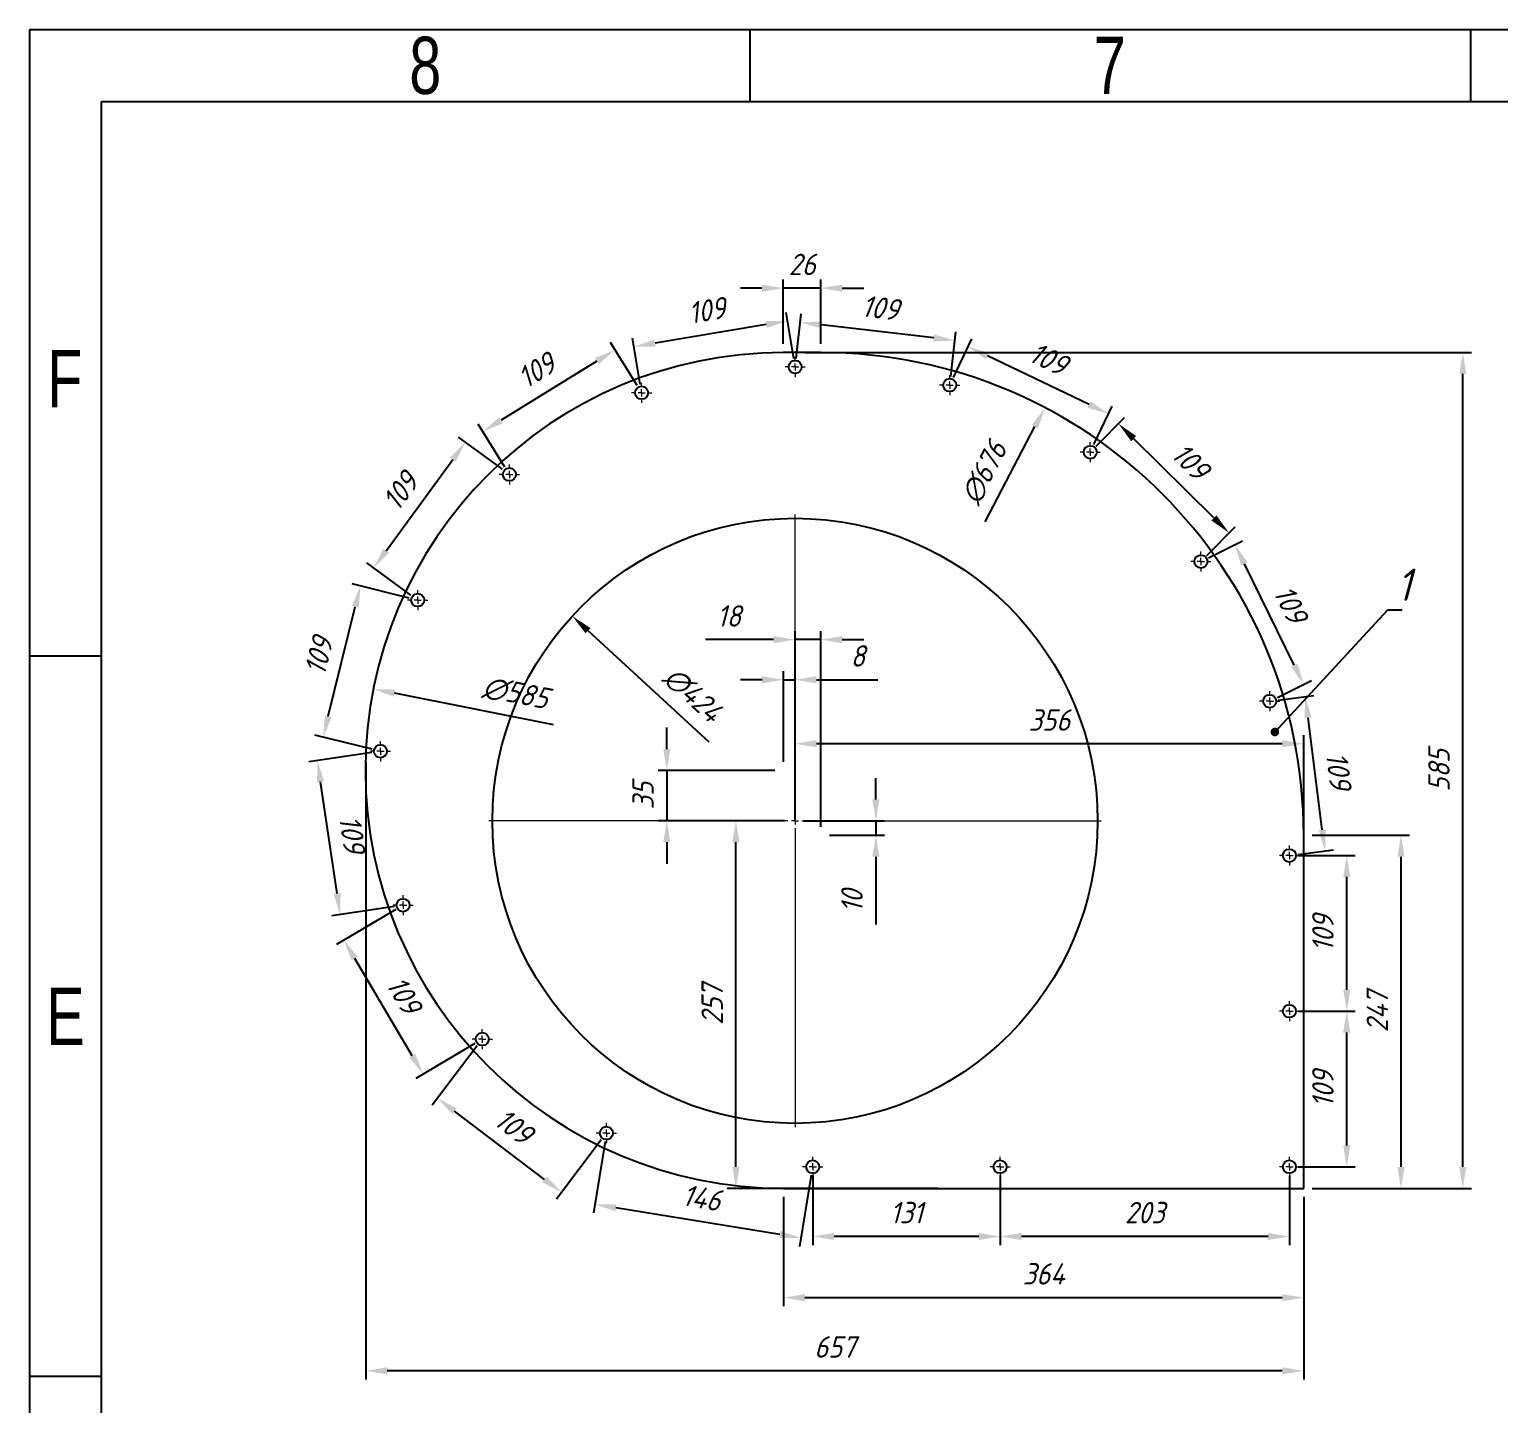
# Model space of a CAD drawing. Header units: millimetres. Extents: x -2169 to 6000, y -2300 to 596.
# Drawn here: x 1963 to 2992, y -367 to 596 of the extents above; entities that cross this region are included whole.
import ezdxf

# ---------------------------------------------------------------- set-up
doc = ezdxf.new("R2010")
doc.units = ezdxf.units.MM
doc.header["$PDSIZE"] = -1
doc.linetypes.add('SLD-Solid', pattern=[0])
doc.styles.add('GENISO', font='geniso.shx', dxfattribs={"oblique": 15})
doc.styles.add('SLDTEXTSTYLE0', font='TXT', dxfattribs={"width": 0.75})
doc.dimstyles.new('Scale', dxfattribs={"dimscale": 6, "dimtxt": 2.5, "dimasz": 2.5, "dimexe": 1, "dimexo": 1, "dimgap": 1.524, "dimtad": 1, "dimdec": 0, "dimzin": 0, "dimtxsty": 'GENISO', "dimcen": 2.5, "dimclrd": 1, "dimclre": 1, "dimclrt": 7, "dimadec": 0, "dimazin": 0, "dimtfac": 1, "dimtdec": 0, "dimtmove": 0, "dimatfit": 3, "dimfxl": 1, "dimtzin": 0, "dimlwd": -1, "dimlwe": -1, "dimarcsym": 0})
doc.dimstyles.new('Scale 1B2', dxfattribs={"dimscale": 6, "dimtxt": 2.5, "dimasz": 2.5, "dimexe": 1, "dimexo": 1, "dimgap": 1.524, "dimtad": 1, "dimdec": 0, "dimlfac": 0.5, "dimzin": 0, "dimtxsty": 'GENISO', "dimcen": 2.5, "dimclrd": 1, "dimclre": 1, "dimclrt": 7, "dimadec": 0, "dimazin": 0, "dimtfac": 1, "dimtdec": 0, "dimtmove": 0, "dimatfit": 3, "dimfxl": 1, "dimtzin": 0, "dimlwd": -1, "dimlwe": -1, "dimarcsym": 0})

# ---------------------------------------------------------------- blocks, each defined once
blk = doc.blocks.new('SW_CENTERMARKSYMBOL_0')
at = {"color": 0, "linetype": 'SLD-Solid', "lineweight": 0}
for p, q in [((-0.5, 0), (-0.7, 0)), ((0, 0), (-0.25, 0)), ((0, 0.5), (0, 0.7)), ((0, 0), (0, 0.25)), ((0, 0), (0, -0.25)), ((0, 0), (0.25, 0)), ((0.5, 0), (0.7, 0)), ((0, -0.5), (0, -0.7))]:
    blk.add_line(p, q, dxfattribs=at)
blk = doc.blocks.new('SW_CENTERMARKSYMBOL_1')
at = {"color": 0, "linetype": 'SLD-Solid', "lineweight": 0}
for p, q in [((-0.5, 0), (-0.7, 0)), ((0, 0), (-0.25, 0)), ((0, 0.5), (0, 0.7)), ((0, 0), (0, 0.25)), ((0, 0), (0, -0.25)), ((0, 0), (0.25, 0)), ((0.5, 0), (0.7, 0)), ((0, -0.5), (0, -0.7))]:
    blk.add_line(p, q, dxfattribs=at)
blk = doc.blocks.new('SW_CENTERMARKSYMBOL_2')
at = {"color": 0, "linetype": 'SLD-Solid', "lineweight": 0}
for p, q in [((-0.5, 0), (-0.7, 0)), ((0, 0), (-0.25, 0)), ((0, 0.5), (0, 0.7)), ((0, 0), (0, 0.25)), ((0, 0), (0, -0.25)), ((0, 0), (0.25, 0)), ((0.5, 0), (0.7, 0)), ((0, -0.5), (0, -0.7))]:
    blk.add_line(p, q, dxfattribs=at)
blk = doc.blocks.new('SW_CENTERMARKSYMBOL_3')
at = {"color": 0, "linetype": 'SLD-Solid', "lineweight": 0}
for p, q in [((-0.5, 0), (-0.7, 0)), ((0, 0), (-0.25, 0)), ((0, 0.5), (0, 0.7)), ((0, 0), (0, 0.25)), ((0, 0), (0, -0.25)), ((0, 0), (0.25, 0)), ((0.5, 0), (0.7, 0)), ((0, -0.5), (0, -0.7))]:
    blk.add_line(p, q, dxfattribs=at)
blk = doc.blocks.new('SW_CENTERMARKSYMBOL_4')
at = {"color": 0, "linetype": 'SLD-Solid', "lineweight": 0}
for p, q in [((-0.5, 0), (-0.7, 0)), ((0, 0), (-0.25, 0)), ((0, 0.5), (0, 0.7)), ((0, 0), (0, 0.25)), ((0, 0), (0, -0.25)), ((0, 0), (0.25, 0)), ((0.5, 0), (0.7, 0)), ((0, -0.5), (0, -0.7))]:
    blk.add_line(p, q, dxfattribs=at)
blk = doc.blocks.new('SW_CENTERMARKSYMBOL_5')
at = {"color": 0, "linetype": 'SLD-Solid', "lineweight": 0}
for p, q in [((-0.5, 0), (-0.7, 0)), ((0, 0), (-0.25, 0)), ((0, 0.5), (0, 0.7)), ((0, 0), (0, 0.25)), ((0, 0), (0, -0.25)), ((0, 0), (0.25, 0)), ((0.5, 0), (0.7, 0)), ((0, -0.5), (0, -0.7))]:
    blk.add_line(p, q, dxfattribs=at)
blk = doc.blocks.new('SW_CENTERMARKSYMBOL_6')
at = {"color": 0, "linetype": 'SLD-Solid', "lineweight": 0}
for p, q in [((-0.5, 0), (-0.7, 0)), ((0, 0), (-0.25, 0)), ((0, 0.5), (0, 0.7)), ((0, 0), (0, 0.25)), ((0, 0), (0, -0.25)), ((0, 0), (0.25, 0)), ((0.5, 0), (0.7, 0)), ((0, -0.5), (0, -0.7))]:
    blk.add_line(p, q, dxfattribs=at)
blk = doc.blocks.new('SW_CENTERMARKSYMBOL_7')
at = {"color": 0, "linetype": 'SLD-Solid', "lineweight": 0}
for p, q in [((-0.5, 0), (-0.7, 0)), ((0, 0), (-0.25, 0)), ((0, 0.5), (0, 0.7)), ((0, 0), (0, 0.25)), ((0, 0), (0, -0.25)), ((0, 0), (0.25, 0)), ((0.5, 0), (0.7, 0)), ((0, -0.5), (0, -0.7))]:
    blk.add_line(p, q, dxfattribs=at)
blk = doc.blocks.new('SW_CENTERMARKSYMBOL_8')
at = {"color": 0, "linetype": 'SLD-Solid', "lineweight": 0}
for p, q in [((-0.5, 0), (-0.7, 0)), ((0, 0), (-0.25, 0)), ((0, 0.5), (0, 0.7)), ((0, 0), (0, 0.25)), ((0, 0), (0, -0.25)), ((0, 0), (0.25, 0)), ((0.5, 0), (0.7, 0)), ((0, -0.5), (0, -0.7))]:
    blk.add_line(p, q, dxfattribs=at)
blk = doc.blocks.new('SW_CENTERMARKSYMBOL_9')
at = {"color": 0, "linetype": 'SLD-Solid', "lineweight": 0}
for p, q in [((-0.5, 0), (-0.7, 0)), ((0, 0), (-0.25, 0)), ((0, 0.5), (0, 0.7)), ((0, 0), (0, 0.25)), ((0, 0), (0, -0.25)), ((0, 0), (0.25, 0)), ((0.5, 0), (0.7, 0)), ((0, -0.5), (0, -0.7))]:
    blk.add_line(p, q, dxfattribs=at)
blk = doc.blocks.new('SW_CENTERMARKSYMBOL_10')
at = {"color": 0, "linetype": 'SLD-Solid', "lineweight": 0}
for p, q in [((-0.5, 0), (-0.7, 0)), ((0, 0), (-0.25, 0)), ((0, 0.5), (0, 0.7)), ((0, 0), (0, 0.25)), ((0, 0), (0, -0.25)), ((0, 0), (0.25, 0)), ((0.5, 0), (0.7, 0)), ((0, -0.5), (0, -0.7))]:
    blk.add_line(p, q, dxfattribs=at)
blk = doc.blocks.new('SW_CENTERMARKSYMBOL_11')
at = {"color": 0, "linetype": 'SLD-Solid', "lineweight": 0}
for p, q in [((-0.5, 0), (-0.7, 0)), ((0, 0), (-0.25, 0)), ((0, 0.5), (0, 0.7)), ((0, 0), (0, 0.25)), ((0, 0), (0, -0.25)), ((0, 0), (0.25, 0)), ((0.5, 0), (0.7, 0)), ((0, -0.5), (0, -0.7))]:
    blk.add_line(p, q, dxfattribs=at)
blk = doc.blocks.new('SW_CENTERMARKSYMBOL_12')
at = {"color": 0, "linetype": 'SLD-Solid', "lineweight": 0}
for p, q in [((-0.5, 0), (-0.7, 0)), ((0, 0), (-0.25, 0)), ((0, 0.5), (0, 0.7)), ((0, 0), (0, 0.25)), ((0, 0), (0, -0.25)), ((0, 0), (0.25, 0)), ((0.5, 0), (0.7, 0)), ((0, -0.5), (0, -0.7))]:
    blk.add_line(p, q, dxfattribs=at)
blk = doc.blocks.new('SW_CENTERMARKSYMBOL_13')
at = {"color": 0, "linetype": 'SLD-Solid', "lineweight": 0}
for p, q in [((-0.5, 0), (-0.7, 0)), ((0, 0), (-0.25, 0)), ((0, 0.5), (0, 0.7)), ((0, 0), (0, 0.25)), ((0, 0), (0, -0.25)), ((0, 0), (0.25, 0)), ((0.5, 0), (0.7, 0)), ((0, -0.5), (0, -0.7))]:
    blk.add_line(p, q, dxfattribs=at)
blk = doc.blocks.new('SW_CENTERMARKSYMBOL_14')
at = {"color": 0, "linetype": 'SLD-Solid', "lineweight": 0}
for p, q in [((-0.5, 0), (-0.7, 0)), ((0, 0), (-0.25, 0)), ((0, 0.5), (0, 0.7)), ((0, 0), (0, 0.25)), ((0, 0), (0, -0.25)), ((0, 0), (0.25, 0)), ((0.5, 0), (0.7, 0)), ((0, -0.5), (0, -0.7))]:
    blk.add_line(p, q, dxfattribs=at)
blk = doc.blocks.new('SW_CENTERMARKSYMBOL_15')
at = {"color": 0, "linetype": 'SLD-Solid', "lineweight": 0}
for p, q in [((-0.5, 0), (-0.7, 0)), ((0, 0), (-0.25, 0)), ((0, 0.5), (0, 0.7)), ((0, 0), (0, 0.25)), ((0, 0), (0, -0.25)), ((0, 0), (0.25, 0)), ((0.5, 0), (0.7, 0)), ((0, -0.5), (0, -0.7))]:
    blk.add_line(p, q, dxfattribs=at)
blk = doc.blocks.new('SW_CENTERMARKSYMBOL_16')
at = {"color": 0, "linetype": 'SLD-Solid', "lineweight": 0}
for p, q in [((-0.5, 0), (-0.7, 0)), ((0, 0), (-0.25, 0)), ((0, 0.5), (0, 0.7)), ((0, 0), (0, 0.25)), ((0, 0), (0, -0.25)), ((0, 0), (0.25, 0)), ((0.5, 0), (0.7, 0)), ((0, -0.5), (0, -0.7))]:
    blk.add_line(p, q, dxfattribs=at)
blk = doc.blocks.new('SW_CENTERMARKSYMBOL_17')
at = {"color": 0, "linetype": 'SLD-Solid', "lineweight": 0}
for p, q in [((0, 0.5), (0, 21.25)), ((-0.5, 0), (-21.25, 0)), ((0, 0), (-0.25, 0)), ((0, 0), (0, 0.25)), ((0, 0), (0, -0.25)), ((0, 0), (0.25, 0)), ((0.5, 0), (21.25, 0)), ((0, -0.5), (0, -21.25))]:
    blk.add_line(p, q, dxfattribs=at)
blk = doc.blocks.new('*D80')
at = {"color": 1, "transparency": 16777216}
blk.add_line((2438.6, 97.2), (2353.7, 175.3), dxfattribs=at)
blk.add_solid([(2355.4, 177.1), (2352, 173.4), (2342.7, 185.4)], dxfattribs=at)
at = {"layer": 'Defpoints', "color": 0, "transparency": 16777216}
for p in [(2342.7, 185.4), (2654.7, -101.5)]:
    blk.add_point(p, dxfattribs=at)
at = {"color": 7, "transparency": 16777216, "insert": (2427.1, 130.4), "char_height": 15, "attachment_point": 5, "rotation": 317.3971, "style": 'GENISO'}
blk.add_mtext('∅424', dxfattribs=at)
blk = doc.blocks.new('*D81')
at = {"color": 1, "transparency": 16777216}
for p, q in [((2490.6, -221.4), (2490.6, -298)), ((2854.9, -221.4), (2854.9, -298)), ((2839.9, -292), (2505.6, -292))]:
    blk.add_line(p, q, dxfattribs=at)
for points in [[(2505.6, -289.5), (2505.6, -294.5), (2490.6, -292)], [(2839.9, -289.5), (2839.9, -294.5), (2854.9, -292)]]:
    blk.add_solid(points, dxfattribs=at)
at = {"layer": 'Defpoints', "color": 0, "transparency": 16777216}
for p in [(2490.6, -215.4), (2854.9, -215.4), (2490.6, -292)]:
    blk.add_point(p, dxfattribs=at)
at = {"color": 7, "transparency": 16777216, "insert": (2672.8, -275.3), "char_height": 15, "attachment_point": 5, "style": 'GENISO'}
blk.add_mtext('364', dxfattribs=at)
blk = doc.blocks.new('*D82')
at = {"color": 1, "transparency": 16777216}
blk.add_line((2329.7, 109.3), (2218.3, 131.4), dxfattribs=at)
blk.add_solid([(2218.8, 133.9), (2217.8, 129), (2203.6, 134.3)], dxfattribs=at)
at = {"layer": 'Defpoints', "color": 0, "transparency": 16777216}
for p in [(2203.6, 134.3), (2777.7, 20.2)]:
    blk.add_point(p, dxfattribs=at)
at = {"color": 7, "transparency": 16777216, "insert": (2303, 131.5), "char_height": 15, "attachment_point": 5, "rotation": 348.7548, "style": 'GENISO'}
blk.add_mtext('∅585', dxfattribs=at)
blk = doc.blocks.new('*D83')
at = {"color": 1, "transparency": 16777216}
for p, q in [((2475.5, 415.1), (2460.5, 415.1)), ((2490.5, 376), (2490.5, 421.1)), ((2516.8, 415.1), (2490.5, 415.1)), ((2516.8, 376), (2516.8, 421.1)), ((2531.8, 415.1), (2546.8, 415.1))]:
    blk.add_line(p, q, dxfattribs=at)
for points in [[(2475.5, 417.6), (2475.5, 412.6), (2490.5, 415.1)], [(2531.8, 417.6), (2531.8, 412.6), (2516.8, 415.1)]]:
    blk.add_solid(points, dxfattribs=at)
at = {"layer": 'Defpoints', "color": 0, "transparency": 16777216}
for p in [(2490.5, 415.1), (2490.5, 370), (2516.8, 370)]:
    blk.add_point(p, dxfattribs=at)
at = {"color": 7, "transparency": 16777216, "insert": (2503.7, 431.7), "char_height": 15, "attachment_point": 5, "style": 'GENISO'}
blk.add_mtext('26', dxfattribs=at)
blk = doc.blocks.new('*D84')
at = {"color": 1, "transparency": 16777216}
blk.add_line((2631.8, 251.4), (2666.7, 318.1), dxfattribs=at)
blk.add_solid([(2664.5, 319.3), (2668.9, 316.9), (2673.7, 331.4)], dxfattribs=at)
at = {"layer": 'Defpoints', "color": 0, "transparency": 16777216}
for p in [(2673.7, 331.4), (2360, -267.7)]:
    blk.add_point(p, dxfattribs=at)
at = {"color": 7, "transparency": 16777216, "insert": (2631, 285.8), "char_height": 15, "attachment_point": 5, "rotation": 62.3678, "style": 'GENISO'}
blk.add_mtext('∅676', dxfattribs=at)
blk = doc.blocks.new('*D85')
at = {"color": 1, "transparency": 16777216}
for p, q in [((2860.9, 31.9), (2929, 31.9)), ((2923, 16.9), (2923, -200.4)), ((2860.9, -215.4), (2929, -215.4))]:
    blk.add_line(p, q, dxfattribs=at)
for points in [[(2920.5, 16.9), (2925.5, 16.9), (2923, 31.9)], [(2920.5, -200.4), (2925.5, -200.4), (2923, -215.4)]]:
    blk.add_solid(points, dxfattribs=at)
at = {"layer": 'Defpoints', "color": 0, "transparency": 16777216}
for p in [(2854.9, 31.9), (2854.9, -215.4), (2923, -215.4)]:
    blk.add_point(p, dxfattribs=at)
at = {"color": 7, "transparency": 16777216, "insert": (2906.4, -91.8), "char_height": 15, "attachment_point": 5, "rotation": 90, "style": 'GENISO'}
blk.add_mtext('247', dxfattribs=at)
blk = doc.blocks.new('*D86')
at = {"color": 1, "transparency": 16777216}
for p, q in [((2276.1, -115.7), (2244.7, -157.1)), ((2323.3, -209.1), (2260.3, -161.4)), ((2363, -181.5), (2331.6, -222.9))]:
    blk.add_line(p, q, dxfattribs=at)
for points in [[(2261.8, -159.4), (2258.8, -163.4), (2248.3, -152.3)], [(2324.8, -207.1), (2321.8, -211.1), (2335.2, -218.1)]]:
    blk.add_solid(points, dxfattribs=at)
at = {"layer": 'Defpoints', "color": 0, "transparency": 16777216}
for p in [(2279.7, -110.9), (2248.3, -152.3), (2366.6, -176.7)]:
    blk.add_point(p, dxfattribs=at)
at = {"color": 7, "transparency": 16777216, "insert": (2301.8, -172), "char_height": 15, "attachment_point": 5, "rotation": 322.8732, "style": 'GENISO'}
blk.add_mtext('109', dxfattribs=at)
blk = doc.blocks.new('*D87')
at = {"color": 1, "transparency": 16777216}
for p, q in [((2219.1, -20.2), (2177.7, -44.7)), ((2230.7, -122.5), (2190.5, -54.5)), ((2274.6, -113.9), (2233.1, -138.4))]:
    blk.add_line(p, q, dxfattribs=at)
for points in [[(2192.6, -53.3), (2188.3, -55.8), (2182.9, -41.6)], [(2232.8, -121.2), (2228.5, -123.7), (2238.3, -135.4)]]:
    blk.add_solid(points, dxfattribs=at)
at = {"layer": 'Defpoints', "color": 0, "transparency": 16777216}
for p in [(2224.3, -17.1), (2182.9, -41.6), (2279.7, -110.9)]:
    blk.add_point(p, dxfattribs=at)
at = {"color": 7, "transparency": 16777216, "insert": (2224.9, -80), "char_height": 15, "attachment_point": 5, "rotation": 300.5965, "style": 'GENISO'}
blk.add_mtext('109', dxfattribs=at)
blk = doc.blocks.new('*D88')
at = {"color": 1, "transparency": 16777216}
for p, q in [((2202.4, 89.9), (2158.3, 83.4)), ((2178, -8.8), (2166.5, 69.4)), ((2218.3, -18), (2174.3, -24.5))]:
    blk.add_line(p, q, dxfattribs=at)
for points in [[(2168.9, 69.8), (2164, 69), (2164.3, 84.2)], [(2180.5, -8.4), (2175.5, -9.1), (2180.2, -23.6)]]:
    blk.add_solid(points, dxfattribs=at)
at = {"layer": 'Defpoints', "color": 0, "transparency": 16777216}
for p in [(2164.3, 84.2), (2208.4, 90.7), (2224.3, -17.1)]:
    blk.add_point(p, dxfattribs=at)
at = {"color": 7, "transparency": 16777216, "insert": (2188.7, 32.7), "char_height": 15, "attachment_point": 5, "rotation": 278.3935, "style": 'GENISO'}
blk.add_mtext('109', dxfattribs=at)
blk = doc.blocks.new('*D89')
at = {"color": 1, "transparency": 16777216}
for p, q in [((2228.6, 198), (2188.6, 207.9)), ((2171.9, 115.2), (2190.8, 191.9)), ((2202.5, 92.2), (2162.5, 102))]:
    blk.add_line(p, q, dxfattribs=at)
for points in [[(2188.4, 192.5), (2193.2, 191.3), (2194.4, 206.4)], [(2169.5, 115.8), (2174.3, 114.6), (2168.3, 100.6)]]:
    blk.add_solid(points, dxfattribs=at)
at = {"layer": 'Defpoints', "color": 0, "transparency": 16777216}
for p in [(2194.4, 206.4), (2234.5, 196.6), (2208.4, 90.7)]:
    blk.add_point(p, dxfattribs=at)
at = {"color": 7, "transparency": 16777216, "insert": (2165.2, 157.5), "char_height": 15, "attachment_point": 5, "rotation": 76.1536, "style": 'GENISO'}
blk.add_mtext('109', dxfattribs=at)
blk = doc.blocks.new('*D90')
at = {"color": 1, "transparency": 16777216}
for p, q in [((2293.8, 288.2), (2263, 310.7)), ((2212.4, 231.2), (2259, 295)), ((2229.6, 200.1), (2198.8, 222.6))]:
    blk.add_line(p, q, dxfattribs=at)
for points in [[(2257, 296.5), (2261, 293.5), (2267.8, 307.1)], [(2210.4, 232.6), (2214.5, 229.7), (2203.6, 219.1)]]:
    blk.add_solid(points, dxfattribs=at)
at = {"layer": 'Defpoints', "color": 0, "transparency": 16777216}
for p in [(2267.8, 307.1), (2298.7, 284.6), (2234.5, 196.6)]:
    blk.add_point(p, dxfattribs=at)
at = {"color": 7, "transparency": 16777216, "insert": (2222.3, 272.9), "char_height": 15, "attachment_point": 5, "rotation": 53.9027, "style": 'GENISO'}
blk.add_mtext('109', dxfattribs=at)
blk = doc.blocks.new('*D91')
at = {"color": 1, "transparency": 16777216}
for p, q in [((2388.1, 347), (2369.5, 377)), ((2359.9, 364), (2292.9, 322.6)), ((2295.5, 289.7), (2276.9, 319.8))]:
    blk.add_line(p, q, dxfattribs=at)
for points in [[(2358.6, 366.2), (2361.3, 361.9), (2372.7, 371.9)], [(2291.5, 324.7), (2294.2, 320.5), (2280.1, 314.7)]]:
    blk.add_solid(points, dxfattribs=at)
at = {"layer": 'Defpoints', "color": 0, "transparency": 16777216}
for p in [(2391.3, 341.8), (2280.1, 314.7), (2298.7, 284.6)]:
    blk.add_point(p, dxfattribs=at)
at = {"color": 7, "transparency": 16777216, "insert": (2317.6, 357.5), "char_height": 15, "attachment_point": 5, "rotation": 31.7081, "style": 'GENISO'}
blk.add_mtext('109', dxfattribs=at)
blk = doc.blocks.new('*D92')
at = {"color": 1, "transparency": 16777216}
for p, q in [((2497.8, 365.8), (2492.4, 398.1)), ((2478.6, 389.7), (2400.7, 376.6)), ((2390.3, 347.8), (2384.9, 380))]:
    blk.add_line(p, q, dxfattribs=at)
for points in [[(2478.2, 392.1), (2479, 387.2), (2493.4, 392.1)], [(2400.2, 379.1), (2401.1, 374.1), (2385.9, 374.1)]]:
    blk.add_solid(points, dxfattribs=at)
at = {"layer": 'Defpoints', "color": 0, "transparency": 16777216}
for p in [(2385.9, 374.1), (2498.8, 359.9), (2391.3, 341.8)]:
    blk.add_point(p, dxfattribs=at)
at = {"color": 7, "transparency": 16777216, "insert": (2436.9, 399.5), "char_height": 15, "attachment_point": 5, "rotation": 9.5123, "style": 'GENISO'}
blk.add_mtext('109', dxfattribs=at)
blk = doc.blocks.new('*D93')
at = {"color": 1, "transparency": 16777216}
for p, q in [((2499.5, 365.8), (2503.1, 397)), ((2595.8, 380.2), (2517.3, 389.3)), ((2607.7, 353.2), (2611.4, 384.4))]:
    blk.add_line(p, q, dxfattribs=at)
for points in [[(2517.6, 391.8), (2517, 386.9), (2502.4, 391.1)], [(2596.1, 382.7), (2595.5, 377.7), (2610.7, 378.4)]]:
    blk.add_solid(points, dxfattribs=at)
at = {"layer": 'Defpoints', "color": 0, "transparency": 16777216}
for p in [(2502.4, 391.1), (2498.8, 359.9), (2607, 347.2)]:
    blk.add_point(p, dxfattribs=at)
at = {"color": 7, "transparency": 16777216, "insert": (2558.5, 401.3), "char_height": 15, "attachment_point": 5, "rotation": 353.3397, "style": 'GENISO'}
blk.add_mtext('109', dxfattribs=at)
blk = doc.blocks.new('*D94')
at = {"color": 1, "transparency": 16777216}
for p, q in [((2609.6, 352.6), (2622.4, 379.5)), ((2704.7, 333.5), (2633.4, 367.6)), ((2708, 305.7), (2720.8, 332.5))]:
    blk.add_line(p, q, dxfattribs=at)
for points in [[(2634.5, 369.8), (2632.3, 365.3), (2619.9, 374.1)], [(2705.7, 335.8), (2703.6, 331.3), (2718.2, 327.1)]]:
    blk.add_solid(points, dxfattribs=at)
at = {"layer": 'Defpoints', "color": 0, "transparency": 16777216}
for p in [(2619.9, 374.1), (2607, 347.2), (2705.4, 300.2)]:
    blk.add_point(p, dxfattribs=at)
at = {"color": 7, "transparency": 16777216, "insert": (2676.2, 365.6), "char_height": 15, "attachment_point": 5, "rotation": 334.4717, "style": 'GENISO'}
blk.add_mtext('109', dxfattribs=at)
blk = doc.blocks.new('*D95')
at = {"color": 1, "transparency": 16777216}
for p, q in [((2709.6, 304.5), (2729.4, 324.5)), ((2792, 254.2), (2735.8, 309.7)), ((2787.1, 227.9), (2806.9, 247.9))]:
    blk.add_line(p, q, dxfattribs=at)
for points in [[(2737.6, 311.5), (2734.1, 307.9), (2725.1, 320.2)], [(2793.8, 255.9), (2790.2, 252.4), (2802.7, 243.6)]]:
    blk.add_solid(points, dxfattribs=at)
at = {"layer": 'Defpoints', "color": 0, "transparency": 16777216}
for p in [(2725.1, 320.2), (2705.4, 300.2), (2782.9, 223.6)]:
    blk.add_point(p, dxfattribs=at)
at = {"color": 7, "transparency": 16777216, "insert": (2775.6, 293.8), "char_height": 15, "attachment_point": 5, "rotation": 315.3423, "style": 'GENISO'}
blk.add_mtext('109', dxfattribs=at)
blk = doc.blocks.new('*D96')
at = {"color": 1, "transparency": 16777216}
for p, q in [((2788.3, 226.3), (2812.1, 238)), ((2848.3, 151), (2813.4, 221.9)), ((2836.5, 128.5), (2860.3, 140.2))]:
    blk.add_line(p, q, dxfattribs=at)
for points in [[(2815.6, 223), (2811.1, 220.8), (2806.7, 235.4)], [(2850.5, 152.1), (2846, 149.9), (2854.9, 137.6)]]:
    blk.add_solid(points, dxfattribs=at)
at = {"layer": 'Defpoints', "color": 0, "transparency": 16777216}
for p in [(2806.7, 235.4), (2782.9, 223.6), (2831.1, 125.8)]:
    blk.add_point(p, dxfattribs=at)
at = {"color": 7, "transparency": 16777216, "insert": (2845.7, 193.8), "char_height": 15, "attachment_point": 5, "rotation": 296.2139, "style": 'GENISO'}
blk.add_mtext('109', dxfattribs=at)
blk = doc.blocks.new('*D97')
at = {"color": 1, "transparency": 16777216}
for p, q in [((2837, 126.6), (2861.9, 129.8)), ((2867.9, 35.8), (2857.9, 114.1)), ((2850.8, 18.5), (2875.7, 21.7))]:
    blk.add_line(p, q, dxfattribs=at)
for points in [[(2860.4, 114.5), (2855.4, 113.8), (2856, 129)], [(2870.3, 36.1), (2865.4, 35.5), (2869.8, 20.9)]]:
    blk.add_solid(points, dxfattribs=at)
at = {"layer": 'Defpoints', "color": 0, "transparency": 16777216}
for p in [(2831.1, 125.8), (2856, 129), (2844.9, 17.7)]:
    blk.add_point(p, dxfattribs=at)
at = {"color": 7, "transparency": 16777216, "insert": (2879.4, 77.1), "char_height": 15, "attachment_point": 5, "rotation": 277.2651, "style": 'GENISO'}
blk.add_mtext('109', dxfattribs=at)
blk = doc.blocks.new('*D98')
at = {"color": 1, "transparency": 16777216}
for p, q in [((2850.9, 17.7), (2891, 17.7)), ((2885, -76.3), (2885, 2.7)), ((2850.9, -91.3), (2891, -91.3))]:
    blk.add_line(p, q, dxfattribs=at)
for points in [[(2882.5, 2.7), (2887.5, 2.7), (2885, 17.7)], [(2882.5, -76.3), (2887.5, -76.3), (2885, -91.3)]]:
    blk.add_solid(points, dxfattribs=at)
at = {"layer": 'Defpoints', "color": 0, "transparency": 16777216}
for p in [(2844.9, 17.7), (2885, 17.7), (2844.9, -91.3)]:
    blk.add_point(p, dxfattribs=at)
at = {"color": 7, "transparency": 16777216, "insert": (2868.3, -36.8), "char_height": 15, "attachment_point": 5, "rotation": 90, "style": 'GENISO'}
blk.add_mtext('109', dxfattribs=at)
blk = doc.blocks.new('*D99')
at = {"color": 1, "transparency": 16777216}
for p, q in [((2850.9, -91.3), (2891, -91.3)), ((2885, -185.3), (2885, -106.3)), ((2850.9, -200.3), (2891, -200.3))]:
    blk.add_line(p, q, dxfattribs=at)
for points in [[(2882.5, -106.3), (2887.5, -106.3), (2885, -91.3)], [(2882.5, -185.3), (2887.5, -185.3), (2885, -200.3)]]:
    blk.add_solid(points, dxfattribs=at)
at = {"layer": 'Defpoints', "color": 0, "transparency": 16777216}
for p in [(2844.9, -91.3), (2885, -91.3), (2844.9, -200.3)]:
    blk.add_point(p, dxfattribs=at)
at = {"color": 7, "transparency": 16777216, "insert": (2868.3, -145.8), "char_height": 15, "attachment_point": 5, "rotation": 90, "style": 'GENISO'}
blk.add_mtext('109', dxfattribs=at)
blk = doc.blocks.new('*D100')
at = {"color": 1, "transparency": 16777216}
for p, q in [((2642.3, -206.3), (2642.3, -255.1)), ((2844.9, -206.3), (2844.9, -255.1)), ((2829.9, -249.1), (2657.3, -249.1))]:
    blk.add_line(p, q, dxfattribs=at)
for points in [[(2657.3, -246.6), (2657.3, -251.6), (2642.3, -249.1)], [(2829.9, -246.6), (2829.9, -251.6), (2844.9, -249.1)]]:
    blk.add_solid(points, dxfattribs=at)
at = {"layer": 'Defpoints', "color": 0, "transparency": 16777216}
for p in [(2642.3, -200.3), (2844.9, -200.3), (2642.3, -249.1)]:
    blk.add_point(p, dxfattribs=at)
at = {"color": 7, "transparency": 16777216, "insert": (2743.6, -232.4), "char_height": 15, "attachment_point": 5, "style": 'GENISO'}
blk.add_mtext('203', dxfattribs=at)
blk = doc.blocks.new('*D101')
at = {"color": 1, "transparency": 16777216}
for p, q in [((2511.1, -206.3), (2511.1, -255.1)), ((2642.3, -206.3), (2642.3, -255.1)), ((2627.3, -249.1), (2526.1, -249.1))]:
    blk.add_line(p, q, dxfattribs=at)
for points in [[(2526.1, -246.6), (2526.1, -251.6), (2511.1, -249.1)], [(2627.3, -246.6), (2627.3, -251.6), (2642.3, -249.1)]]:
    blk.add_solid(points, dxfattribs=at)
at = {"layer": 'Defpoints', "color": 0, "transparency": 16777216}
for p in [(2511.1, -200.3), (2642.3, -200.3), (2511.1, -249.1)]:
    blk.add_point(p, dxfattribs=at)
at = {"color": 7, "transparency": 16777216, "insert": (2576.7, -232.4), "char_height": 15, "attachment_point": 5, "style": 'GENISO'}
blk.add_mtext('131', dxfattribs=at)
blk = doc.blocks.new('*D102')
at = {"color": 1, "transparency": 16777216}
for p, q in [((2365.7, -182.6), (2357.5, -232.5)), ((2510.1, -206.2), (2501.9, -256.1)), ((2488.1, -247.8), (2373.3, -229))]:
    blk.add_line(p, q, dxfattribs=at)
for points in [[(2373.7, -226.5), (2372.9, -231.5), (2358.5, -226.6)], [(2488.5, -245.3), (2487.7, -250.3), (2502.9, -250.2)]]:
    blk.add_solid(points, dxfattribs=at)
at = {"layer": 'Defpoints', "color": 0, "transparency": 16777216}
for p in [(2366.6, -176.7), (2511.1, -200.3), (2358.5, -226.6)]:
    blk.add_point(p, dxfattribs=at)
at = {"color": 7, "transparency": 16777216, "insert": (2433.4, -222), "char_height": 15, "attachment_point": 5, "rotation": 350.7085, "style": 'GENISO'}
blk.add_mtext('146', dxfattribs=at)
blk = doc.blocks.new('*D103')
at = {"color": 1, "transparency": 16777216}
for p, q in [((2498.7, 45.4), (2498.7, 102)), ((2839.9, 96), (2513.7, 96)), ((2854.9, -61.2), (2854.9, 102))]:
    blk.add_line(p, q, dxfattribs=at)
for points in [[(2513.7, 98.5), (2513.7, 93.5), (2498.7, 96)], [(2839.9, 98.5), (2839.9, 93.5), (2854.9, 96)]]:
    blk.add_solid(points, dxfattribs=at)
at = {"layer": 'Defpoints', "color": 0, "transparency": 16777216}
for p in [(2498.7, 96), (2498.7, 39.4), (2854.9, -67.2)]:
    blk.add_point(p, dxfattribs=at)
at = {"color": 7, "transparency": 16777216, "insert": (2676.8, 112.6), "char_height": 15, "attachment_point": 5, "style": 'GENISO'}
blk.add_mtext('356', dxfattribs=at)
blk = doc.blocks.new('*D104')
at = {"color": 1, "transparency": 16777216}
for p, q in [((2491.4, 42), (2451.3, 42)), ((2457.3, -200.4), (2457.3, 27)), ((2598.6, -215.4), (2451.3, -215.4))]:
    blk.add_line(p, q, dxfattribs=at)
for points in [[(2454.8, 27), (2459.8, 27), (2457.3, 42)], [(2454.8, -200.4), (2459.8, -200.4), (2457.3, -215.4)]]:
    blk.add_solid(points, dxfattribs=at)
at = {"layer": 'Defpoints', "color": 0, "transparency": 16777216}
for p in [(2457.3, 42), (2497.4, 42), (2604.6, -215.4)]:
    blk.add_point(p, dxfattribs=at)
at = {"color": 7, "transparency": 16777216, "insert": (2440.7, -86.7), "char_height": 15, "attachment_point": 5, "rotation": 90, "style": 'GENISO'}
blk.add_mtext('257', dxfattribs=at)
blk = doc.blocks.new('*D105')
at = {"color": 1, "transparency": 16777216}
for p, q in [((2555.3, 57), (2555.3, 72)), ((2504.7, 42), (2561.3, 42)), ((2555.3, 42), (2555.3, 31.9)), ((2522.8, 31.9), (2561.3, 31.9)), ((2555.3, 16.9), (2555.3, -30.5))]:
    blk.add_line(p, q, dxfattribs=at)
for points in [[(2552.8, 57), (2557.8, 57), (2555.3, 42)], [(2552.8, 16.9), (2557.8, 16.9), (2555.3, 31.9)]]:
    blk.add_solid(points, dxfattribs=at)
at = {"layer": 'Defpoints', "color": 0, "transparency": 16777216}
for p in [(2498.7, 42), (2555.3, 42), (2516.8, 31.9)]:
    blk.add_point(p, dxfattribs=at)
at = {"color": 7, "transparency": 16777216, "insert": (2538.6, -14.3), "char_height": 15, "attachment_point": 5, "rotation": 90, "style": 'GENISO'}
blk.add_mtext('10', dxfattribs=at)
blk = doc.blocks.new('*D106')
at = {"color": 1, "transparency": 16777216}
for p, q in [((2483.7, 168.9), (2436.1, 168.9)), ((2498.7, 42.9), (2498.7, 174.9)), ((2516.8, 168.9), (2498.7, 168.9)), ((2516.8, 37.9), (2516.8, 174.9)), ((2531.8, 168.9), (2546.8, 168.9))]:
    blk.add_line(p, q, dxfattribs=at)
for points in [[(2483.7, 171.4), (2483.7, 166.4), (2498.7, 168.9)], [(2531.8, 171.4), (2531.8, 166.4), (2516.8, 168.9)]]:
    blk.add_solid(points, dxfattribs=at)
at = {"layer": 'Defpoints', "color": 0, "transparency": 16777216}
for p in [(2498.7, 168.9), (2498.7, 36.9), (2516.8, 31.9)]:
    blk.add_point(p, dxfattribs=at)
at = {"color": 7, "transparency": 16777216, "insert": (2452.4, 185.5), "char_height": 15, "attachment_point": 5, "style": 'GENISO'}
blk.add_mtext('18', dxfattribs=at)
blk = doc.blocks.new('*D107')
at = {"color": 1, "transparency": 16777216}
for p, q in [((2490.6, 83.3), (2490.6, 146.8)), ((2498.7, 115), (2498.7, 146.8)), ((2475.6, 140.8), (2460.6, 140.8)), ((2490.6, 140.8), (2498.7, 140.8)), ((2513.7, 140.8), (2556.6, 140.8))]:
    blk.add_line(p, q, dxfattribs=at)
for points in [[(2475.6, 143.3), (2475.6, 138.3), (2490.6, 140.8)], [(2513.7, 143.3), (2513.7, 138.3), (2498.7, 140.8)]]:
    blk.add_solid(points, dxfattribs=at)
at = {"layer": 'Defpoints', "color": 0, "transparency": 16777216}
for p in [(2498.7, 140.8), (2498.7, 109), (2490.6, 77.3)]:
    blk.add_point(p, dxfattribs=at)
at = {"color": 7, "transparency": 16777216, "insert": (2542.6, 157.5), "char_height": 15, "attachment_point": 5, "style": 'GENISO'}
blk.add_mtext('8', dxfattribs=at)
blk = doc.blocks.new('*D108')
at = {"color": 1, "transparency": 16777216}
for p, q in [((2408.9, 92.3), (2408.9, 107.3)), ((2484.6, 77.3), (2402.9, 77.3)), ((2408.9, 77.3), (2408.9, 42)), ((2474.9, 42), (2402.9, 42)), ((2408.9, 27), (2408.9, 12))]:
    blk.add_line(p, q, dxfattribs=at)
for points in [[(2406.4, 92.3), (2411.4, 92.3), (2408.9, 77.3)], [(2406.4, 27), (2411.4, 27), (2408.9, 42)]]:
    blk.add_solid(points, dxfattribs=at)
at = {"layer": 'Defpoints', "color": 0, "transparency": 16777216}
for p in [(2490.6, 77.3), (2408.9, 42), (2480.9, 42)]:
    blk.add_point(p, dxfattribs=at)
at = {"color": 7, "transparency": 16777216, "insert": (2392.3, 59.6), "char_height": 15, "attachment_point": 5, "rotation": 90, "style": 'GENISO'}
blk.add_mtext('35', dxfattribs=at)
blk = doc.blocks.new('*D197')
at = {"color": 1, "transparency": 16777216}
for p, q in [((2198.2, 83.2), (2198.2, -349.2)), ((2854.9, -221.4), (2854.9, -349.2)), ((2839.9, -343.2), (2213.2, -343.2))]:
    blk.add_line(p, q, dxfattribs=at)
for points in [[(2213.2, -340.7), (2213.2, -345.7), (2198.2, -343.2)], [(2839.9, -340.7), (2839.9, -345.7), (2854.9, -343.2)]]:
    blk.add_solid(points, dxfattribs=at)
at = {"layer": 'Defpoints', "color": 0, "transparency": 16777216}
for p in [(2198.2, 89.2), (2854.9, -215.4), (2198.2, -343.2)]:
    blk.add_point(p, dxfattribs=at)
at = {"color": 7, "transparency": 16777216, "insert": (2526.6, -326.5), "char_height": 15, "attachment_point": 5, "style": 'GENISO'}
blk.add_mtext('657', dxfattribs=at)
blk = doc.blocks.new('*D198')
at = {"color": 1, "transparency": 16777216}
for p, q in [((2506, 370), (2972.3, 370)), ((2966.3, -200.4), (2966.3, 355)), ((2860.9, -215.4), (2972.3, -215.4))]:
    blk.add_line(p, q, dxfattribs=at)
for points in [[(2963.8, 355), (2968.8, 355), (2966.3, 370)], [(2963.8, -200.4), (2968.8, -200.4), (2966.3, -215.4)]]:
    blk.add_solid(points, dxfattribs=at)
at = {"layer": 'Defpoints', "color": 0, "transparency": 16777216}
for p in [(2500, 370), (2966.3, 370), (2854.9, -215.4)]:
    blk.add_point(p, dxfattribs=at)
at = {"color": 7, "transparency": 16777216, "insert": (2949.6, 77.3), "char_height": 15, "attachment_point": 5, "rotation": 90, "style": 'GENISO'}
blk.add_mtext('585', dxfattribs=at)

msp = doc.modelspace()

# ---------------------------------------------------------------- linework, layer by layer
at = {"color": 7, "linetype": 'SLD-Solid'}
for p, q in [((1962.6, 596.3), (5999.6, 596.3)), ((2467.2, 545.9), (2467.2, 596.3)), ((2971.9, 545.9), (2971.9, 596.3)), ((2013.1, -2249.7), (2013.1, 545.9)), ((2013.1, 545.9), (5949.1, 545.9)), ((2013.1, 157.3), (1962.6, 157.3)), ((2013.1, -347.3), (1962.6, -347.3))]:
    msp.add_line(p, q, dxfattribs=at)
msp.add_line((1962.6, 596.3), (1962.6, -2300.2))
at = {"color": 3, "linetype": 'SLD-Solid'}
for p, q in [((2516.8, 370), (2490.5, 370)), ((2854.9, -215.4), (2854.9, 31.9)), ((2490.6, -215.4), (2854.9, -215.4))]:
    msp.add_line(p, q, dxfattribs=at)
for centre, radius in [((2498.8, 359.9), 4.54), ((2607, 347.2), 4.54), ((2391.3, 341.8), 4.54), ((2705.4, 300.2), 4.54), ((2298.7, 284.6), 4.54), ((2498.7, 42), 211.9), ((2782.9, 223.6), 4.54), ((2234.5, 196.6), 4.54), ((2831.1, 125.8), 4.54), ((2208.4, 90.7), 4.54), ((2844.9, 17.7), 4.54), ((2224.3, -17.1), 4.54), ((2844.9, -91.3), 4.54), ((2279.7, -110.9), 4.54), ((2366.6, -176.7), 4.54), ((2511.1, -200.3), 4.54), ((2642.3, -200.3), 4.54), ((2844.9, -200.3), 4.54)]:
    msp.add_circle(centre, radius, dxfattribs=at)
for centre, radius, start, end in [((2490.6, 77.3), 292.7, 90.022, 270), ((2516.8, 31.9), 338.1, 0, 90)]:
    msp.add_arc(centre, radius, start, end, dxfattribs=at)

# ---------------------------------------------------------------- block references
at = {"color": 3, "linetype": 'Continuous', "xscale": 10.0924759516591, "yscale": 10.0924759516591, "zscale": 10.0924759516591}
for name, p in [('SW_CENTERMARKSYMBOL_7', (2498.8, 359.9)), ('SW_CENTERMARKSYMBOL_6', (2607, 347.2)), ('SW_CENTERMARKSYMBOL_8', (2391.3, 341.8)), ('SW_CENTERMARKSYMBOL_5', (2705.4, 300.2)), ('SW_CENTERMARKSYMBOL_9', (2298.7, 284.6)), ('SW_CENTERMARKSYMBOL_17', (2498.7, 42)), ('SW_CENTERMARKSYMBOL_4', (2782.9, 223.6)), ('SW_CENTERMARKSYMBOL_10', (2234.5, 196.6)), ('SW_CENTERMARKSYMBOL_3', (2831.1, 125.8)), ('SW_CENTERMARKSYMBOL_11', (2208.4, 90.7)), ('SW_CENTERMARKSYMBOL_2', (2844.9, 17.7)), ('SW_CENTERMARKSYMBOL_12', (2224.3, -17.1)), ('SW_CENTERMARKSYMBOL_1', (2844.9, -91.3)), ('SW_CENTERMARKSYMBOL_13', (2279.7, -110.9)), ('SW_CENTERMARKSYMBOL_14', (2366.6, -176.7)), ('SW_CENTERMARKSYMBOL_15', (2511.1, -200.3)), ('SW_CENTERMARKSYMBOL_16', (2642.3, -200.3)), ('SW_CENTERMARKSYMBOL_0', (2844.9, -200.3))]:
    msp.add_blockref(name, p, dxfattribs=at)

# ---------------------------------------------------------------- texts
at = {"color": 7, "linetype": 'Continuous', "char_height": 40.1, "attachment_point": 2, "style": 'SLDTEXTSTYLE0'}
for s, insert in [('8', (2239.8, 591.2)), ('7', (2719.1, 591.2)), ('F', (1987.4, 371.7)), ('E', (1987.9, -74.9))]:
    msp.add_mtext(s, dxfattribs=dict(at, insert=insert))
at = {"color": 7, "insert": (2925.1, 207.4), "char_height": 22.5, "attachment_point": 5, "style": 'GENISO'}
msp.add_mtext('1', dxfattribs=at)
msp.add_mtext('1', dxfattribs=at)

# ---------------------------------------------------------------- dimensions: what is measured, and where the dimension line sits
dim = msp.add_linear_dim(base=(2490.5, 415.1), p1=(2516.8, 370), p2=(2490.5, 370), dimstyle='Scale')
dim.commit()
dim.dimension.update_dxf_attribs({"geometry": '*D83', "text_midpoint": (2503.7, 415.1), "dimtype": 160})
for p1, p2, distance, picture, middle in [((2498.8, 359.9), (2391.3, 341.8), -32.7, '*D92', (2436.9, 399.5)), ((2607, 347.2), (2498.8, 359.9), -31.4, '*D93', (2558.5, 401.3)), ((2705.4, 300.2), (2607, 347.2), -29.7, '*D94', (2676.2, 365.6)), ((2391.3, 341.8), (2298.7, 284.6), -35.3, '*D91', (2317.6, 357.5)), ((2782.9, 223.6), (2705.4, 300.2), -28.1, '*D95', (2775.6, 293.8)), ((2234.5, 196.6), (2298.7, 284.6), 38.2, '*D90', (2222.3, 272.9)), ((2831.1, 125.8), (2782.9, 223.6), -26.5, '*D96', (2845.7, 193.8)), ((2208.4, 90.7), (2234.5, 196.6), 41.2, '*D89', (2165.2, 157.5)), ((2844.9, 17.7), (2831.1, 125.8), -25.1, '*D97', (2879.4, 77.1)), ((2224.3, -17.1), (2208.4, 90.7), 44.6, '*D88', (2188.7, 32.7)), ((2279.7, -110.9), (2224.3, -17.1), 48.1, '*D87', (2224.9, -80)), ((2366.6, -176.7), (2279.7, -110.9), 52, '*D86', (2301.8, -172)), ((2511.1, -200.3), (2366.6, -176.7), 50.6, '*D102', (2433.4, -222))]:
    dim = msp.add_aligned_dim(p1=p1, p2=p2, distance=distance, dimstyle='Scale')
    dim.commit()
    dim.dimension.update_dxf_attribs({"geometry": picture, "text_midpoint": middle})
for base, p1, p2, picture, middle in [((2966.3, 370), (2854.9, -215.4), (2500, 370), '*D198', (2949.6, 77.3)), ((2457.3, 42), (2604.6, -215.4), (2497.4, 42), '*D104', (2440.7, -86.7)), ((2923, -215.4), (2854.9, 31.9), (2854.9, -215.4), '*D85', (2906.4, -91.8)), ((2885, 17.7), (2844.9, -91.3), (2844.9, 17.7), '*D98', (2868.3, -36.8)), ((2885, -91.3), (2844.9, -200.3), (2844.9, -91.3), '*D99', (2868.3, -145.8))]:
    dim = msp.add_linear_dim(base=base, p1=p1, p2=p2, angle=90, dimstyle='Scale')
    dim.commit()
    dim.dimension.update_dxf_attribs({"geometry": picture, "text_midpoint": middle})
for p1, p2, picture, middle in [((2360, -267.7), (2673.7, 331.4), '*D84', (2645.8, 278.1)), ((2654.7, -101.5), (2342.7, 185.4), '*D80', (2415.8, 118.2)), ((2777.7, 20.2), (2203.6, 134.3), '*D82', (2299.8, 115.2))]:
    dim = msp.add_diameter_dim_2p(p1=p1, p2=p2, dimstyle='Scale')
    dim.commit()
    dim.dimension.update_dxf_attribs({"geometry": picture, "text_midpoint": middle, "dimtype": 163})
for base, p1, p2, picture, middle in [((2498.7, 168.9), (2516.8, 31.9), (2498.7, 36.9), '*D106', (2452.4, 185.5)), ((2498.7, 140.8), (2490.6, 77.3), (2498.7, 109), '*D107', (2542.6, 157.5)), ((2498.7, 96), (2854.9, -67.2), (2498.7, 39.4), '*D103', (2676.8, 112.6)), ((2198.2, -343.2), (2854.9, -215.4), (2198.2, 89.2), '*D197', (2526.6, -326.5)), ((2511.1, -249.1), (2642.3, -200.3), (2511.1, -200.3), '*D101', (2576.7, -232.4)), ((2642.3, -249.1), (2844.9, -200.3), (2642.3, -200.3), '*D100', (2743.6, -232.4)), ((2490.6, -292), (2854.9, -215.4), (2490.6, -215.4), '*D81', (2672.8, -275.3))]:
    dim = msp.add_linear_dim(base=base, p1=p1, p2=p2, dimstyle='Scale')
    dim.commit()
    dim.dimension.update_dxf_attribs({"geometry": picture, "text_midpoint": middle})
for base, p1, p2, picture, middle in [((2408.9, 42), (2490.6, 77.3), (2480.9, 42), '*D108', (2408.9, 59.6)), ((2555.3, 42), (2516.8, 31.9), (2498.7, 42), '*D105', (2555.3, -14.3))]:
    dim = msp.add_linear_dim(base=base, p1=p1, p2=p2, angle=90, dimstyle='Scale')
    dim.commit()
    dim.dimension.update_dxf_attribs({"geometry": picture, "text_midpoint": middle, "dimtype": 160})

# ---------------------------------------------------------------- leaders
at = {"color": 5}
msp.add_leader([(2834.7, 104.2), (2913.8, 189.7), (2923.9, 189.7)], dimstyle='Scale 1B2', override={"dimasz": 1, "dimldrblk": 'Dot'}, dxfattribs=at)
msp.add_leader([(2834.7, 104.2), (2913.8, 189.7), (2923.9, 189.7)], dimstyle='Scale 1B2', override={"dimasz": 1, "dimldrblk": 'Dot'}, dxfattribs=at)

doc.saveas('drawing.dxf')
